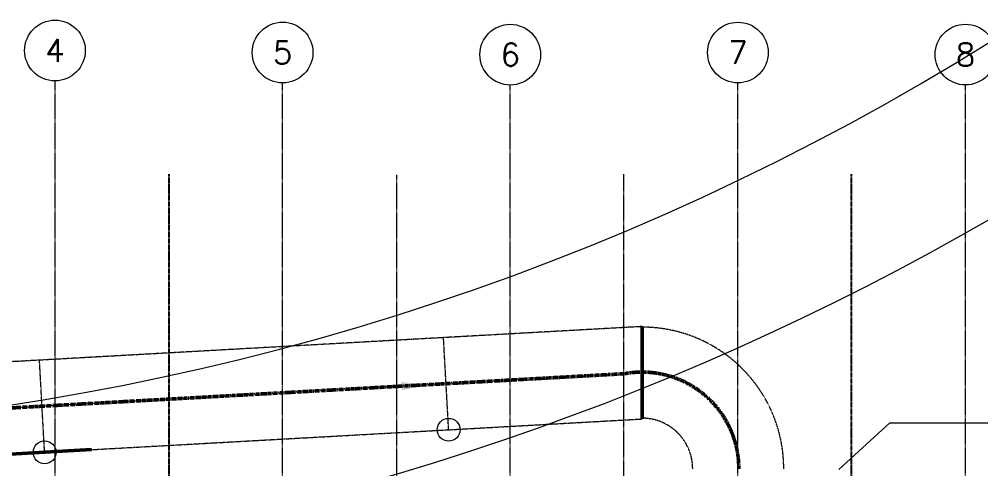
# Model space of a CAD drawing. Header units: inches. Extents: x 0 to 235202, y 0 to 184293.
# Drawn here: x 158795 to 177803, y 140400 to 149289 of the extents above; entities that cross this region are included whole.
import ezdxf
from ezdxf.enums import TextEntityAlignment as Align

# ---------------------------------------------------------------- set-up
doc = ezdxf.new("R2010")
doc.units = ezdxf.units.IN
doc.header["$MEASUREMENT"] = 0
for name, pattern in [('CENTER', [2, 1.25, -0.25, 0.25, -0.25]), ('HIDDEN', [0.375, 0.25, -0.125]), ('PHANTOM2', [1.25, 0.625, -0.125, 0.125, -0.125, 0.125, -0.125])]:
    doc.linetypes.add(name, pattern=pattern)
for name, color, linetype, lineweight in [('.5', 8, 'Continuous', 0), ('DIM', 251, 'Continuous', 0), ('grid nos', 253, 'Continuous', 0), ('hid', 8, 'HIDDEN', 0)]:
    doc.layers.add(name, color=color, linetype=linetype, lineweight=lineweight)
for name, color, linetype in [('GRID_TXT45', 4, 'Continuous'), ('M-X-BKGD', 8, 'Continuous'), ('WINDOW ELEV', 3, 'Continuous')]:
    doc.layers.add(name, color=color, linetype=linetype)
doc.styles.add('SIMPLEX', font='simplex.shx')
doc.styles.get("Standard").update_dxf_attribs({"font": 'arial.ttf'})
doc.linetypes.add('FENCE_LINE', pattern='A,0.5,-0.1,["X",Standard,S=0.1,R=0,X=-0.02,Y=-0.05],-0.1', length=0.7)

# ---------------------------------------------------------------- blocks, each defined once
blk = doc.blocks.new('GRID_SYM')
at = {"color": 2}
blk.add_circle((0, 6), 6, dxfattribs=at)
at = {"layer": 'GRID_TXT45', "color": 4, "style": 'SIMPLEX'}
blk.add_attdef('GRD_TXT', text='', height=4.5, dxfattribs=at).set_placement((0, 6), align=Align.MIDDLE_CENTER)
blk = doc.blocks.new('FLOOR PLAN REV 2')
at = {"layer": '.5', "color": 8, "linetype": 'CENTER', "ltscale": 10}
for p, q in [((85027, 216571), (85027, 247898)), ((89527, 216571), (89527, 247858)), ((94027, 216571), (94027, 247815)), ((98527, 216571), (98527, 247857)), ((103027, 216571), (103027, 247816)), ((91777, 246037), (91777, 222708)), ((96267, 246053), (96267, 222708))]:
    blk.add_line(p, q, dxfattribs=at)
at = {"color": 8, "linetype": 'PHANTOM2', "ltscale": 20}
for p, q in [((87277, 246053), (87277, 222708)), ((100767, 246053), (100767, 222708))]:
    blk.add_line(p, q, dxfattribs=at)
at = {"layer": 'DIM', "color": 8, "linetype": 'HIDDEN', "ltscale": 10}
for p, q in [((96633, 243039), (93637, 242872)), ((93637, 242872), (85650, 242426)), ((92809, 240998), (92707, 242820)), ((85650, 242426), (77662, 241981)), ((84821, 240553), (84720, 242375)), ((85751, 240605), (93739, 241050)), ((93739, 241050), (96633, 241212)), ((85751, 240605), (77764, 240159))]:
    blk.add_line(p, q, dxfattribs=at)
at = {"layer": 'DIM', "color": 8, "lineweight": 50}
for p, q in [((96633, 243039), (96633, 241214)), ((96633, 243027), (96633, 241227)), ((85751, 240605), (77764, 240159))]:
    blk.add_line(p, q, dxfattribs=at)
at = {"layer": 'DIM', "color": 8}
for p, q in [((96633, 242147), (96633, 243039)), ((96633, 242147), (96633, 243039)), ((96633, 242147), (96633, 242139)), ((96633, 242147), (96633, 242139)), ((96633, 242139), (96633, 242132)), ((96633, 242139), (96633, 242132)), ((96633, 242126), (96633, 242132)), ((96633, 242126), (96633, 242132)), ((96633, 242126), (96633, 242125)), ((96633, 242126), (96633, 242125)), ((96633, 241212), (96633, 242125)), ((96633, 241212), (96633, 242125))]:
    blk.add_line(p, q, dxfattribs=at)
at = {"layer": 'DIM', "color": 8, "linetype": 'PHANTOM2', "lineweight": 50, "ltscale": 20}
blk.add_line((96281, 242106), (70665, 240677), dxfattribs=at)
at = {"layer": 'DIM', "color": 8, "linetype": 'Continuous'}
for p, q in [((100522, 240214), (101531, 241134)), ((101531, 241134), (113569, 241134))]:
    blk.add_line(p, q, dxfattribs=at)
for centre in [(92809, 240998), (84821, 240553)]:
    blk.add_circle(centre, 226, dxfattribs=at)
blk.add_arc((76434, 292014), 51111, 236.5614, 351.1141, dxfattribs=at)
at = {"layer": 'DIM', "color": 8, "linetype": 'FENCE_LINE', "ltscale": 25}
blk.add_arc((76434, 292014), 54111, 255.1469, 351.1141, dxfattribs=at)
at = {"layer": 'DIM', "color": 8, "linetype": 'HIDDEN', "ltscale": 10}
for radius, start in [(2800, 360), (1000, 0)]:
    blk.add_arc((96633, 240227), radius, start, 90, dxfattribs=at)
at = {"layer": 'DIM', "color": 8, "linetype": 'PHANTOM2', "lineweight": 50, "ltscale": 20}
blk.add_arc((96633, 240227), 1912, 0, 100.6266, dxfattribs=at)
at = {"layer": 'hid', "color": 8, "linetype": 'Continuous'}
blk.add_lwpolyline([(91877, 241860), (91263, 241826), (90873, 241804)], dxfattribs=at)
blk.add_solid([(91872, 241944), (92376, 241888), (91882, 241777)], dxfattribs=at)
at = {"layer": 'GRID_TXT45', "color": 8, "style": 'SIMPLEX'}
for p in [(53803, 233268), (53803, 227018), (53803, 220768)]:
    blk.add_attdef('GRD_TXT', text='', height=450, rotation=180, dxfattribs=at).set_placement(p, align=Align.MIDDLE_CENTER)
blk = doc.blocks.new('PLAN REV 1')
at = {"layer": 'WINDOW ELEV', "color": 1}
blk.add_blockref('FLOOR PLAN REV 2', (115855, -22752), dxfattribs=at)

msp = doc.modelspace()

# ---------------------------------------------------------------- block references
at = {"layer": 'grid nos'}
ref = msp.add_blockref('GRID_SYM', (159501.3, 149270.8), dxfattribs=dict(at, xscale=100, yscale=100, zscale=100, rotation=180))
ref.add_attrib('GRD_TXT', '4', dxfattribs={"layer": 'GRID_TXT45', "color": 4, "height": 450, "rotation": 360, "style": 'SIMPLEX'}).set_placement((159501.3, 148670.8), align=Align.MIDDLE_CENTER)
ref = msp.add_blockref('GRID_SYM', (164001.3, 149231.1), dxfattribs=dict(at, xscale=100, yscale=100, zscale=100, rotation=180))
ref.add_attrib('GRD_TXT', '5', dxfattribs={"layer": 'GRID_TXT45', "color": 4, "height": 450, "rotation": 360, "style": 'SIMPLEX'}).set_placement((164001.3, 148631.1), align=Align.MIDDLE_CENTER)
ref = msp.add_blockref('GRID_SYM', (173001.3, 149230.4), dxfattribs=dict(at, xscale=100, yscale=100, zscale=100, rotation=180))
ref.add_attrib('GRD_TXT', '7', dxfattribs={"layer": 'GRID_TXT45', "color": 4, "height": 450, "rotation": 360, "style": 'SIMPLEX'}).set_placement((173001.3, 148630.4), align=Align.MIDDLE_CENTER)
ref = msp.add_blockref('GRID_SYM', (168501.3, 149188.7), dxfattribs=dict(at, xscale=100, yscale=100, zscale=100, rotation=180))
ref.add_attrib('GRD_TXT', '6', dxfattribs={"layer": 'GRID_TXT45', "color": 4, "height": 450, "rotation": 360, "style": 'SIMPLEX'}).set_placement((168501.3, 148588.7), align=Align.MIDDLE_CENTER)
ref = msp.add_blockref('GRID_SYM', (177501.3, 149189.6), dxfattribs=dict(at, xscale=100, yscale=100, zscale=100, rotation=180))
ref.add_attrib('GRD_TXT', '8', dxfattribs={"layer": 'GRID_TXT45', "color": 4, "height": 450, "rotation": 360, "style": 'SIMPLEX'}).set_placement((177501.3, 148589.6), align=Align.MIDDLE_CENTER)
at = {"layer": 'M-X-BKGD', "color": 8}
msp.add_blockref('PLAN REV 1', (-41380, -77074.9), dxfattribs=at)

doc.saveas('drawing.dxf')
